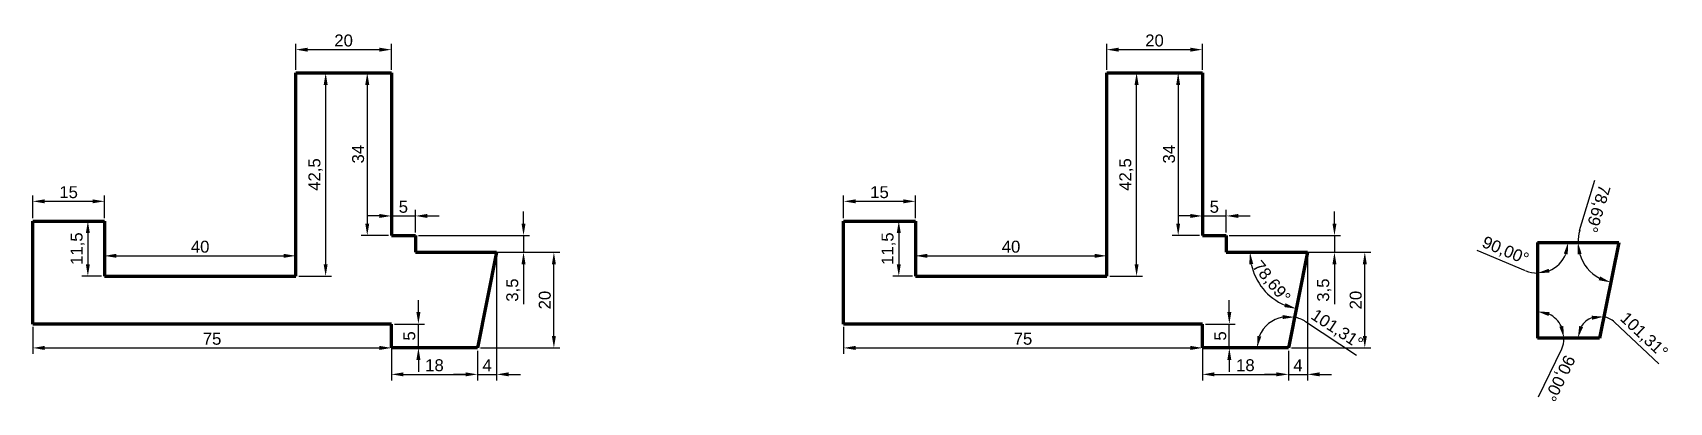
# Model space of a CAD drawing. Header units: millimetres. Extents: x 250 to 592, y 212 to 289.
import ezdxf

# ---------------------------------------------------------------- set-up
doc = ezdxf.new("R2010")
doc.units = ezdxf.units.MM
doc.layers.get('0').update_dxf_attribs({"lineweight": 100})
doc.layers.add('Dimensions', color=94, linetype='Continuous', lineweight=5)
doc.styles.get("Standard").update_dxf_attribs({"font": 'arial.ttf'})
doc.dimstyles.new('ISO-25', dxfattribs={"dimtxt": 2.5, "dimasz": 2.5, "dimexe": 1.25, "dimexo": 0.625, "dimtad": 1, "dimdec": 3, "dimtxsty": 'Standard', "dimcen": 2.5, "dimazin": 0, "dimtfac": 1, "dimtdec": 3, "dimtmove": 0, "dimatfit": 3, "dimfxl": 1, "dimarcsym": 0})

# ---------------------------------------------------------------- blocks, each defined once
blk = doc.blocks.new('*D1')
at = {"layer": 'Defpoints', "color": 0, "transparency": 16777216}
for p in [(325, 285.86), (305, 281), (325, 281)]:
    blk.add_point(p, dxfattribs=at)
at = {"layer": 'Dimensions', "color": 0, "lineweight": -2, "transparency": 16777216}
for p, q in [((305, 281.62), (305, 287.11)), ((307.5, 285.86), (322.5, 285.86)), ((325, 281.62), (325, 287.11))]:
    blk.add_line(p, q, dxfattribs=at)
at = {"layer": 'Dimensions', "color": 0, "transparency": 16777216}
for points in [[(307.5, 286.27), (307.5, 285.44), (305, 285.86)], [(322.5, 286.27), (322.5, 285.44), (325, 285.86)]]:
    blk.add_solid(points, dxfattribs=at)
at = {"layer": 'Dimensions', "color": 0, "transparency": 16777216, "insert": (315, 287.76), "char_height": 2.5, "attachment_point": 5}
blk.add_mtext('20', dxfattribs=at)
blk = doc.blocks.new('*D2')
at = {"layer": 'Defpoints', "color": 0, "transparency": 16777216}
for p in [(265, 254.15), (250, 250), (265, 250)]:
    blk.add_point(p, dxfattribs=at)
at = {"layer": 'Dimensions', "color": 0, "lineweight": -2, "transparency": 16777216}
for p, q in [((250, 250.62), (250, 255.4)), ((252.5, 254.15), (262.5, 254.15)), ((265, 250.62), (265, 255.4))]:
    blk.add_line(p, q, dxfattribs=at)
at = {"layer": 'Dimensions', "color": 0, "transparency": 16777216}
for points in [[(252.5, 254.56), (252.5, 253.73), (250, 254.15)], [(262.5, 254.56), (262.5, 253.73), (265, 254.15)]]:
    blk.add_solid(points, dxfattribs=at)
at = {"layer": 'Dimensions', "color": 0, "transparency": 16777216, "insert": (257.5, 256.05), "char_height": 2.5, "attachment_point": 5}
blk.add_mtext('15', dxfattribs=at)
blk = doc.blocks.new('*D3')
at = {"layer": 'Defpoints', "color": 0, "transparency": 16777216}
for p in [(265, 250), (261.53, 238.5), (265, 238.5)]:
    blk.add_point(p, dxfattribs=at)
at = {"layer": 'Dimensions', "color": 0, "lineweight": -2, "transparency": 16777216}
for p, q in [((264.38, 250), (260.28, 250)), ((261.53, 247.5), (261.53, 241)), ((264.38, 238.5), (260.28, 238.5))]:
    blk.add_line(p, q, dxfattribs=at)
at = {"layer": 'Dimensions', "color": 0, "transparency": 16777216}
for points in [[(261.11, 247.5), (261.94, 247.5), (261.53, 250)], [(261.11, 241), (261.94, 241), (261.53, 238.5)]]:
    blk.add_solid(points, dxfattribs=at)
at = {"layer": 'Dimensions', "color": 0, "transparency": 16777216, "insert": (259.4, 244.25), "char_height": 2.5, "attachment_point": 5, "rotation": 90}
blk.add_mtext('11,5', dxfattribs=at)
blk = doc.blocks.new('*D4')
at = {"layer": 'Defpoints', "color": 0, "transparency": 16777216}
for p in [(305, 242.75), (265, 238.5), (305, 238.5)]:
    blk.add_point(p, dxfattribs=at)
at = {"layer": 'Dimensions', "color": 0, "lineweight": -2, "transparency": 16777216}
for p, q in [((265, 239.12), (265, 244)), ((305, 239.12), (305, 244)), ((267.5, 242.75), (302.5, 242.75))]:
    blk.add_line(p, q, dxfattribs=at)
at = {"layer": 'Dimensions', "color": 0, "transparency": 16777216}
for points in [[(267.5, 243.17), (267.5, 242.34), (265, 242.75)], [(302.5, 243.17), (302.5, 242.34), (305, 242.75)]]:
    blk.add_solid(points, dxfattribs=at)
at = {"layer": 'Dimensions', "color": 0, "transparency": 16777216, "insert": (285, 244.65), "char_height": 2.5, "attachment_point": 5}
blk.add_mtext('40', dxfattribs=at)
blk = doc.blocks.new('*D5')
at = {"layer": 'Defpoints', "color": 0, "transparency": 16777216}
for p in [(305, 281), (311.25, 281), (305, 238.5)]:
    blk.add_point(p, dxfattribs=at)
at = {"layer": 'Dimensions', "color": 0, "lineweight": -2, "transparency": 16777216}
for p, q in [((305.63, 281), (312.5, 281)), ((311.25, 241), (311.25, 278.5)), ((305.63, 238.5), (312.5, 238.5))]:
    blk.add_line(p, q, dxfattribs=at)
at = {"layer": 'Dimensions', "color": 0, "transparency": 16777216}
for points in [[(310.83, 278.5), (311.66, 278.5), (311.25, 281)], [(310.83, 241), (311.66, 241), (311.25, 238.5)]]:
    blk.add_solid(points, dxfattribs=at)
at = {"layer": 'Dimensions', "color": 0, "transparency": 16777216, "insert": (309.12, 259.75), "char_height": 2.5, "attachment_point": 5, "rotation": 90}
blk.add_mtext('42,5', dxfattribs=at)
blk = doc.blocks.new('*D6')
at = {"layer": 'Defpoints', "color": 0, "transparency": 16777216}
for p in [(325, 281), (319.94, 247), (325, 247)]:
    blk.add_point(p, dxfattribs=at)
at = {"layer": 'Dimensions', "color": 0, "lineweight": -2, "transparency": 16777216}
for p, q in [((324.38, 281), (318.69, 281)), ((319.94, 278.5), (319.94, 249.5)), ((324.38, 247), (318.69, 247))]:
    blk.add_line(p, q, dxfattribs=at)
at = {"layer": 'Dimensions', "color": 0, "transparency": 16777216}
for points in [[(319.53, 278.5), (320.36, 278.5), (319.94, 281)], [(319.53, 249.5), (320.36, 249.5), (319.94, 247)]]:
    blk.add_solid(points, dxfattribs=at)
at = {"layer": 'Dimensions', "color": 0, "transparency": 16777216, "insert": (318.04, 264), "char_height": 2.5, "attachment_point": 5, "rotation": 90}
blk.add_mtext('34', dxfattribs=at)
blk = doc.blocks.new('*D7')
at = {"layer": 'Defpoints', "color": 0, "transparency": 16777216}
for p in [(330, 247), (330, 243.5), (352.62, 243.5)]:
    blk.add_point(p, dxfattribs=at)
at = {"layer": 'Dimensions', "color": 0, "lineweight": -2, "transparency": 16777216}
for p, q in [((352.62, 249.5), (352.62, 252)), ((330.63, 247), (353.87, 247)), ((352.62, 247), (352.62, 243.5)), ((330.63, 243.5), (353.87, 243.5)), ((352.62, 241), (352.62, 232.68))]:
    blk.add_line(p, q, dxfattribs=at)
at = {"layer": 'Dimensions', "color": 0, "transparency": 16777216}
for points in [[(352.2, 249.5), (353.04, 249.5), (352.62, 247)], [(352.2, 241), (353.04, 241), (352.62, 243.5)]]:
    blk.add_solid(points, dxfattribs=at)
at = {"layer": 'Dimensions', "color": 0, "transparency": 16777216, "insert": (350.49, 235.59), "char_height": 2.5, "attachment_point": 5, "rotation": 90}
blk.add_mtext('3,5', dxfattribs=at)
blk = doc.blocks.new('*D8')
at = {"layer": 'Defpoints', "color": 0, "transparency": 16777216}
for p in [(330, 251.09), (325, 247), (330, 247)]:
    blk.add_point(p, dxfattribs=at)
at = {"layer": 'Dimensions', "color": 0, "lineweight": -2, "transparency": 16777216}
for p, q in [((322.5, 251.09), (320, 251.09)), ((325, 247.62), (325, 252.34)), ((325, 251.09), (330, 251.09)), ((330, 247.62), (330, 252.34)), ((332.5, 251.09), (335, 251.09))]:
    blk.add_line(p, q, dxfattribs=at)
at = {"layer": 'Dimensions', "color": 0, "transparency": 16777216}
for points in [[(322.5, 251.51), (322.5, 250.68), (325, 251.09)], [(332.5, 251.51), (332.5, 250.68), (330, 251.09)]]:
    blk.add_solid(points, dxfattribs=at)
at = {"layer": 'Dimensions', "color": 0, "transparency": 16777216, "insert": (327.5, 252.99), "char_height": 2.5, "attachment_point": 5}
blk.add_mtext('5', dxfattribs=at)
blk = doc.blocks.new('*D9')
at = {"layer": 'Defpoints', "color": 0, "transparency": 16777216}
for p in [(325, 223.5), (343, 223.5), (343, 217.97)]:
    blk.add_point(p, dxfattribs=at)
at = {"layer": 'Dimensions', "color": 0, "lineweight": -2, "transparency": 16777216}
for p, q in [((325, 222.88), (325, 216.72)), ((343, 222.88), (343, 216.72)), ((327.5, 217.97), (340.5, 217.97))]:
    blk.add_line(p, q, dxfattribs=at)
at = {"layer": 'Dimensions', "color": 0, "transparency": 16777216}
for points in [[(327.5, 218.39), (327.5, 217.56), (325, 217.97)], [(340.5, 218.39), (340.5, 217.56), (343, 217.97)]]:
    blk.add_solid(points, dxfattribs=at)
at = {"layer": 'Dimensions', "color": 0, "transparency": 16777216, "insert": (334, 219.87), "char_height": 2.5, "attachment_point": 5}
blk.add_mtext('18', dxfattribs=at)
blk = doc.blocks.new('*D10')
at = {"layer": 'Defpoints', "color": 0, "transparency": 16777216}
for p in [(325, 228.5), (330.64, 228.5), (325, 223.5)]:
    blk.add_point(p, dxfattribs=at)
at = {"layer": 'Dimensions', "color": 0, "lineweight": -2, "transparency": 16777216}
for p, q in [((330.64, 231), (330.64, 233.5)), ((325.63, 228.5), (331.89, 228.5)), ((330.64, 223.5), (330.64, 228.5)), ((325.63, 223.5), (331.89, 223.5)), ((330.64, 221), (330.64, 218.5))]:
    blk.add_line(p, q, dxfattribs=at)
at = {"layer": 'Dimensions', "color": 0, "transparency": 16777216}
for points in [[(330.22, 231), (331.06, 231), (330.64, 228.5)], [(330.22, 221), (331.06, 221), (330.64, 223.5)]]:
    blk.add_solid(points, dxfattribs=at)
at = {"layer": 'Dimensions', "color": 0, "transparency": 16777216, "insert": (328.74, 226), "char_height": 2.5, "attachment_point": 5, "rotation": 90}
blk.add_mtext('5', dxfattribs=at)
blk = doc.blocks.new('*D11')
at = {"layer": 'Defpoints', "color": 0, "transparency": 16777216}
for p in [(250, 228.5), (325, 228.5), (325, 223.5)]:
    blk.add_point(p, dxfattribs=at)
at = {"layer": 'Dimensions', "color": 0, "lineweight": -2, "transparency": 16777216}
for p, q in [((250, 227.88), (250, 222.25)), ((325, 227.88), (325, 222.25)), ((252.5, 223.5), (322.5, 223.5))]:
    blk.add_line(p, q, dxfattribs=at)
at = {"layer": 'Dimensions', "color": 0, "transparency": 16777216}
for points in [[(252.5, 223.92), (252.5, 223.08), (250, 223.5)], [(322.5, 223.92), (322.5, 223.08), (325, 223.5)]]:
    blk.add_solid(points, dxfattribs=at)
at = {"layer": 'Dimensions', "color": 0, "transparency": 16777216, "insert": (287.5, 225.4), "char_height": 2.5, "attachment_point": 5}
blk.add_mtext('75', dxfattribs=at)
blk = doc.blocks.new('*D12')
at = {"layer": 'Defpoints', "color": 0, "transparency": 16777216}
for p in [(347, 243.5), (358.97, 243.5), (343, 223.5)]:
    blk.add_point(p, dxfattribs=at)
at = {"layer": 'Dimensions', "color": 0, "lineweight": -2, "transparency": 16777216}
for p, q in [((347.63, 243.5), (360.22, 243.5)), ((358.97, 226), (358.97, 241)), ((343.63, 223.5), (360.22, 223.5))]:
    blk.add_line(p, q, dxfattribs=at)
at = {"layer": 'Dimensions', "color": 0, "transparency": 16777216}
for points in [[(358.55, 241), (359.38, 241), (358.97, 243.5)], [(358.55, 226), (359.38, 226), (358.97, 223.5)]]:
    blk.add_solid(points, dxfattribs=at)
at = {"layer": 'Dimensions', "color": 0, "transparency": 16777216, "insert": (357.07, 233.5), "char_height": 2.5, "attachment_point": 5, "rotation": 90}
blk.add_mtext('20', dxfattribs=at)
blk = doc.blocks.new('*D13')
at = {"layer": 'Defpoints', "color": 0, "transparency": 16777216}
for p in [(347, 243.5), (343, 223.5), (347, 217.97)]:
    blk.add_point(p, dxfattribs=at)
at = {"layer": 'Dimensions', "color": 0, "lineweight": -2, "transparency": 16777216}
for p, q in [((347, 242.88), (347, 216.72)), ((343, 222.88), (343, 216.72)), ((340.5, 217.97), (338, 217.97)), ((343, 217.97), (347, 217.97)), ((349.5, 217.97), (352, 217.97))]:
    blk.add_line(p, q, dxfattribs=at)
at = {"layer": 'Dimensions', "color": 0, "transparency": 16777216}
for points in [[(340.5, 218.39), (340.5, 217.56), (343, 217.97)], [(349.5, 218.39), (349.5, 217.56), (347, 217.97)]]:
    blk.add_solid(points, dxfattribs=at)
at = {"layer": 'Dimensions', "color": 0, "transparency": 16777216, "insert": (345, 219.85), "char_height": 2.5, "attachment_point": 5}
blk.add_mtext('4', dxfattribs=at)
blk = doc.blocks.new('*D20')
at = {"layer": 'Defpoints', "color": 0, "transparency": 16777216}
for p in [(494.55, 285.86), (474.55, 281), (494.55, 281)]:
    blk.add_point(p, dxfattribs=at)
at = {"layer": 'Dimensions', "color": 0, "lineweight": -2, "transparency": 16777216}
for p, q in [((474.55, 281.62), (474.55, 287.11)), ((477.05, 285.86), (492.05, 285.86)), ((494.55, 281.62), (494.55, 287.11))]:
    blk.add_line(p, q, dxfattribs=at)
at = {"layer": 'Dimensions', "color": 0, "transparency": 16777216}
for points in [[(477.05, 286.27), (477.05, 285.44), (474.55, 285.86)], [(492.05, 286.27), (492.05, 285.44), (494.55, 285.86)]]:
    blk.add_solid(points, dxfattribs=at)
at = {"layer": 'Dimensions', "color": 0, "transparency": 16777216, "insert": (484.55, 287.76), "char_height": 2.5, "attachment_point": 5}
blk.add_mtext('20', dxfattribs=at)
blk = doc.blocks.new('*D21')
at = {"layer": 'Defpoints', "color": 0, "transparency": 16777216}
for p in [(434.55, 254.15), (419.55, 250), (434.55, 250)]:
    blk.add_point(p, dxfattribs=at)
at = {"layer": 'Dimensions', "color": 0, "lineweight": -2, "transparency": 16777216}
for p, q in [((419.55, 250.62), (419.55, 255.4)), ((422.05, 254.15), (432.05, 254.15)), ((434.55, 250.62), (434.55, 255.4))]:
    blk.add_line(p, q, dxfattribs=at)
at = {"layer": 'Dimensions', "color": 0, "transparency": 16777216}
for points in [[(422.05, 254.56), (422.05, 253.73), (419.55, 254.15)], [(432.05, 254.56), (432.05, 253.73), (434.55, 254.15)]]:
    blk.add_solid(points, dxfattribs=at)
at = {"layer": 'Dimensions', "color": 0, "transparency": 16777216, "insert": (427.05, 256.05), "char_height": 2.5, "attachment_point": 5}
blk.add_mtext('15', dxfattribs=at)
blk = doc.blocks.new('*D22')
at = {"layer": 'Defpoints', "color": 0, "transparency": 16777216}
for p in [(434.55, 250), (431.08, 238.5), (434.55, 238.5)]:
    blk.add_point(p, dxfattribs=at)
at = {"layer": 'Dimensions', "color": 0, "lineweight": -2, "transparency": 16777216}
for p, q in [((433.93, 250), (429.83, 250)), ((431.08, 247.5), (431.08, 241)), ((433.93, 238.5), (429.83, 238.5))]:
    blk.add_line(p, q, dxfattribs=at)
at = {"layer": 'Dimensions', "color": 0, "transparency": 16777216}
for points in [[(430.66, 247.5), (431.5, 247.5), (431.08, 250)], [(430.66, 241), (431.5, 241), (431.08, 238.5)]]:
    blk.add_solid(points, dxfattribs=at)
at = {"layer": 'Dimensions', "color": 0, "transparency": 16777216, "insert": (428.95, 244.25), "char_height": 2.5, "attachment_point": 5, "rotation": 90}
blk.add_mtext('11,5', dxfattribs=at)
blk = doc.blocks.new('*D23')
at = {"layer": 'Defpoints', "color": 0, "transparency": 16777216}
for p in [(474.55, 242.75), (434.55, 238.5), (474.55, 238.5)]:
    blk.add_point(p, dxfattribs=at)
at = {"layer": 'Dimensions', "color": 0, "lineweight": -2, "transparency": 16777216}
for p, q in [((434.55, 239.12), (434.55, 244)), ((474.55, 239.12), (474.55, 244)), ((437.05, 242.75), (472.05, 242.75))]:
    blk.add_line(p, q, dxfattribs=at)
at = {"layer": 'Dimensions', "color": 0, "transparency": 16777216}
for points in [[(437.05, 243.17), (437.05, 242.34), (434.55, 242.75)], [(472.05, 243.17), (472.05, 242.34), (474.55, 242.75)]]:
    blk.add_solid(points, dxfattribs=at)
at = {"layer": 'Dimensions', "color": 0, "transparency": 16777216, "insert": (454.55, 244.65), "char_height": 2.5, "attachment_point": 5}
blk.add_mtext('40', dxfattribs=at)
blk = doc.blocks.new('*D24')
at = {"layer": 'Defpoints', "color": 0, "transparency": 16777216}
for p in [(474.55, 281), (480.8, 281), (474.55, 238.5)]:
    blk.add_point(p, dxfattribs=at)
at = {"layer": 'Dimensions', "color": 0, "lineweight": -2, "transparency": 16777216}
for p, q in [((475.18, 281), (482.05, 281)), ((480.8, 241), (480.8, 278.5)), ((475.18, 238.5), (482.05, 238.5))]:
    blk.add_line(p, q, dxfattribs=at)
at = {"layer": 'Dimensions', "color": 0, "transparency": 16777216}
for points in [[(480.38, 278.5), (481.22, 278.5), (480.8, 281)], [(480.38, 241), (481.22, 241), (480.8, 238.5)]]:
    blk.add_solid(points, dxfattribs=at)
at = {"layer": 'Dimensions', "color": 0, "transparency": 16777216, "insert": (478.67, 259.75), "char_height": 2.5, "attachment_point": 5, "rotation": 90}
blk.add_mtext('42,5', dxfattribs=at)
blk = doc.blocks.new('*D14')
at = {"layer": 'Defpoints', "color": 0, "transparency": 16777216}
for p in [(494.55, 281), (489.5, 247), (494.55, 247)]:
    blk.add_point(p, dxfattribs=at)
at = {"layer": 'Dimensions', "color": 0, "lineweight": -2, "transparency": 16777216}
for p, q in [((493.93, 281), (488.25, 281)), ((489.5, 278.5), (489.5, 249.5)), ((493.93, 247), (488.25, 247))]:
    blk.add_line(p, q, dxfattribs=at)
at = {"layer": 'Dimensions', "color": 0, "transparency": 16777216}
for points in [[(489.08, 278.5), (489.91, 278.5), (489.5, 281)], [(489.08, 249.5), (489.91, 249.5), (489.5, 247)]]:
    blk.add_solid(points, dxfattribs=at)
at = {"layer": 'Dimensions', "color": 0, "transparency": 16777216, "insert": (487.59, 264), "char_height": 2.5, "attachment_point": 5, "rotation": 90}
blk.add_mtext('34', dxfattribs=at)
blk = doc.blocks.new('*D15')
at = {"layer": 'Defpoints', "color": 0, "transparency": 16777216}
for p in [(499.55, 247), (499.55, 243.5), (522.17, 243.5)]:
    blk.add_point(p, dxfattribs=at)
at = {"layer": 'Dimensions', "color": 0, "lineweight": -2, "transparency": 16777216}
for p, q in [((522.17, 249.5), (522.17, 252)), ((500.18, 247), (523.42, 247)), ((522.17, 247), (522.17, 243.5)), ((500.18, 243.5), (523.42, 243.5)), ((522.17, 241), (522.17, 232.68))]:
    blk.add_line(p, q, dxfattribs=at)
at = {"layer": 'Dimensions', "color": 0, "transparency": 16777216}
for points in [[(521.76, 249.5), (522.59, 249.5), (522.17, 247)], [(521.76, 241), (522.59, 241), (522.17, 243.5)]]:
    blk.add_solid(points, dxfattribs=at)
at = {"layer": 'Dimensions', "color": 0, "transparency": 16777216, "insert": (520.04, 235.59), "char_height": 2.5, "attachment_point": 5, "rotation": 90}
blk.add_mtext('3,5', dxfattribs=at)
blk = doc.blocks.new('*D16')
at = {"layer": 'Defpoints', "color": 0, "transparency": 16777216}
for p in [(499.55, 251.09), (494.55, 247), (499.55, 247)]:
    blk.add_point(p, dxfattribs=at)
at = {"layer": 'Dimensions', "color": 0, "lineweight": -2, "transparency": 16777216}
for p, q in [((492.05, 251.09), (489.55, 251.09)), ((494.55, 247.62), (494.55, 252.34)), ((494.55, 251.09), (499.55, 251.09)), ((499.55, 247.62), (499.55, 252.34)), ((502.05, 251.09), (504.55, 251.09))]:
    blk.add_line(p, q, dxfattribs=at)
at = {"layer": 'Dimensions', "color": 0, "transparency": 16777216}
for points in [[(492.05, 251.51), (492.05, 250.68), (494.55, 251.09)], [(502.05, 251.51), (502.05, 250.68), (499.55, 251.09)]]:
    blk.add_solid(points, dxfattribs=at)
at = {"layer": 'Dimensions', "color": 0, "transparency": 16777216, "insert": (497.05, 252.99), "char_height": 2.5, "attachment_point": 5}
blk.add_mtext('5', dxfattribs=at)
blk = doc.blocks.new('*D17')
at = {"layer": 'Defpoints', "color": 0, "transparency": 16777216}
for p in [(494.55, 223.5), (512.55, 223.5), (512.55, 217.97)]:
    blk.add_point(p, dxfattribs=at)
at = {"layer": 'Dimensions', "color": 0, "lineweight": -2, "transparency": 16777216}
for p, q in [((494.55, 222.88), (494.55, 216.72)), ((512.55, 222.88), (512.55, 216.72)), ((497.05, 217.97), (510.05, 217.97))]:
    blk.add_line(p, q, dxfattribs=at)
at = {"layer": 'Dimensions', "color": 0, "transparency": 16777216}
for points in [[(497.05, 218.39), (497.05, 217.56), (494.55, 217.97)], [(510.05, 218.39), (510.05, 217.56), (512.55, 217.97)]]:
    blk.add_solid(points, dxfattribs=at)
at = {"layer": 'Dimensions', "color": 0, "transparency": 16777216, "insert": (503.55, 219.87), "char_height": 2.5, "attachment_point": 5}
blk.add_mtext('18', dxfattribs=at)
blk = doc.blocks.new('*D18')
at = {"layer": 'Defpoints', "color": 0, "transparency": 16777216}
for p in [(494.55, 228.5), (500.19, 228.5), (494.55, 223.5)]:
    blk.add_point(p, dxfattribs=at)
at = {"layer": 'Dimensions', "color": 0, "lineweight": -2, "transparency": 16777216}
for p, q in [((500.19, 231), (500.19, 233.5)), ((495.18, 228.5), (501.44, 228.5)), ((500.19, 223.5), (500.19, 228.5)), ((495.18, 223.5), (501.44, 223.5)), ((500.19, 221), (500.19, 218.5))]:
    blk.add_line(p, q, dxfattribs=at)
at = {"layer": 'Dimensions', "color": 0, "transparency": 16777216}
for points in [[(499.78, 231), (500.61, 231), (500.19, 228.5)], [(499.78, 221), (500.61, 221), (500.19, 223.5)]]:
    blk.add_solid(points, dxfattribs=at)
at = {"layer": 'Dimensions', "color": 0, "transparency": 16777216, "insert": (498.3, 226), "char_height": 2.5, "attachment_point": 5, "rotation": 90}
blk.add_mtext('5', dxfattribs=at)
blk = doc.blocks.new('*D19')
at = {"layer": 'Defpoints', "color": 0, "transparency": 16777216}
for p in [(419.55, 228.5), (494.55, 228.5), (494.55, 223.5)]:
    blk.add_point(p, dxfattribs=at)
at = {"layer": 'Dimensions', "color": 0, "lineweight": -2, "transparency": 16777216}
for p, q in [((419.55, 227.88), (419.55, 222.25)), ((494.55, 227.88), (494.55, 222.25)), ((422.05, 223.5), (492.05, 223.5))]:
    blk.add_line(p, q, dxfattribs=at)
at = {"layer": 'Dimensions', "color": 0, "transparency": 16777216}
for points in [[(422.05, 223.92), (422.05, 223.08), (419.55, 223.5)], [(492.05, 223.92), (492.05, 223.08), (494.55, 223.5)]]:
    blk.add_solid(points, dxfattribs=at)
at = {"layer": 'Dimensions', "color": 0, "transparency": 16777216, "insert": (457.05, 225.4), "char_height": 2.5, "attachment_point": 5}
blk.add_mtext('75', dxfattribs=at)
blk = doc.blocks.new('*D25')
at = {"layer": 'Defpoints', "color": 0, "transparency": 16777216}
for p in [(516.55, 243.5), (528.52, 243.5), (512.55, 223.5)]:
    blk.add_point(p, dxfattribs=at)
at = {"layer": 'Dimensions', "color": 0, "lineweight": -2, "transparency": 16777216}
for p, q in [((517.18, 243.5), (529.77, 243.5)), ((528.52, 226), (528.52, 241)), ((513.18, 223.5), (529.77, 223.5))]:
    blk.add_line(p, q, dxfattribs=at)
at = {"layer": 'Dimensions', "color": 0, "transparency": 16777216}
for points in [[(528.1, 241), (528.94, 241), (528.52, 243.5)], [(528.1, 226), (528.94, 226), (528.52, 223.5)]]:
    blk.add_solid(points, dxfattribs=at)
at = {"layer": 'Dimensions', "color": 0, "transparency": 16777216, "insert": (526.62, 233.5), "char_height": 2.5, "attachment_point": 5, "rotation": 90}
blk.add_mtext('20', dxfattribs=at)
blk = doc.blocks.new('*D26')
at = {"layer": 'Defpoints', "color": 0, "transparency": 16777216}
for p in [(516.55, 243.5), (512.55, 223.5), (516.55, 217.97)]:
    blk.add_point(p, dxfattribs=at)
at = {"layer": 'Dimensions', "color": 0, "lineweight": -2, "transparency": 16777216}
for p, q in [((516.55, 242.88), (516.55, 216.72)), ((512.55, 222.88), (512.55, 216.72)), ((510.05, 217.97), (507.55, 217.97)), ((512.55, 217.97), (516.55, 217.97)), ((519.05, 217.97), (521.55, 217.97))]:
    blk.add_line(p, q, dxfattribs=at)
at = {"layer": 'Dimensions', "color": 0, "transparency": 16777216}
for points in [[(510.05, 218.39), (510.05, 217.56), (512.55, 217.97)], [(519.05, 218.39), (519.05, 217.56), (516.55, 217.97)]]:
    blk.add_solid(points, dxfattribs=at)
at = {"layer": 'Dimensions', "color": 0, "transparency": 16777216, "insert": (514.55, 219.85), "char_height": 2.5, "attachment_point": 5}
blk.add_mtext('4', dxfattribs=at)
blk = doc.blocks.new('*D27')
at = {"layer": 'Defpoints', "color": 0, "transparency": 16777216}
for p in [(564.61, 245.57), (564.61, 245.57), (581.61, 245.57), (570.17, 242.36), (564.61, 225.57)]:
    blk.add_point(p, dxfattribs=at)
at = {"layer": 'Dimensions', "color": 0, "lineweight": -2, "transparency": 16777216}
blk.add_line((562.15, 239.64), (551.98, 243.84), dxfattribs=at)
for start, end in [(292.4535, 337.5465), (247.5465, 270)]:
    blk.add_arc((564.61, 245.57), 6.42, start, end, dxfattribs=at)
at = {"layer": 'Dimensions', "color": 0, "transparency": 16777216}
for points in [[(570.13, 243.2), (570.95, 243.04), (571.03, 245.57)], [(567.14, 239.23), (566.98, 240.04), (564.61, 239.15)]]:
    blk.add_solid(points, dxfattribs=at)
at = {"layer": 'Dimensions', "color": 0, "transparency": 16777216, "insert": (557.88, 243.7), "char_height": 2.5, "attachment_point": 5, "rotation": 337.5465}
blk.add_mtext('90,00°', dxfattribs=at)
blk = doc.blocks.new('*D28')
at = {"layer": 'Defpoints', "color": 0, "transparency": 16777216}
for p in [(564.61, 245.57), (581.61, 245.57), (581.61, 245.57), (576.41, 238.8), (577.61, 225.57)]:
    blk.add_point(p, dxfattribs=at)
at = {"layer": 'Dimensions', "color": 0, "lineweight": -2, "transparency": 16777216}
blk.add_line((573.44, 248.04), (576.62, 258.56), dxfattribs=at)
for start, end in [(163.151, 180), (196.849, 241.8411)]:
    blk.add_arc((581.61, 245.57), 8.53, start, end, dxfattribs=at)
at = {"layer": 'Dimensions', "color": 0, "transparency": 16777216}
for points in [[(573.03, 243.04), (573.85, 243.16), (573.07, 245.57)], [(577.72, 238.44), (577.44, 237.65), (579.93, 237.2)]]:
    blk.add_solid(points, dxfattribs=at)
at = {"layer": 'Dimensions', "color": 0, "transparency": 16777216, "insert": (577.07, 252.68), "char_height": 2.5, "attachment_point": 5, "rotation": 253.151}
blk.add_mtext('78,69°', dxfattribs=at)
blk = doc.blocks.new('*D29')
at = {"layer": 'Defpoints', "color": 0, "transparency": 16777216}
for p in [(581.61, 245.57), (573.83, 228.09), (564.61, 225.57), (577.61, 225.57), (577.61, 225.57)]:
    blk.add_point(p, dxfattribs=at)
at = {"layer": 'Dimensions', "color": 0, "lineweight": -2, "transparency": 16777216}
blk.add_line((580.72, 228.87), (589.97, 220.16), dxfattribs=at)
for start, end in [(110.6624, 148.0277), (46.7177, 78.6901)]:
    blk.add_arc((577.61, 225.57), 4.54, start, end, dxfattribs=at)
at = {"layer": 'Dimensions', "color": 0, "transparency": 16777216}
for points in [[(575.97, 230.23), (576.04, 229.4), (578.5, 230.02)], [(574.16, 227.86), (573.35, 228.09), (573.07, 225.57)]]:
    blk.add_solid(points, dxfattribs=at)
at = {"layer": 'Dimensions', "color": 0, "transparency": 16777216, "insert": (586.8, 226.06), "char_height": 2.5, "attachment_point": 5, "rotation": 316.7177}
blk.add_mtext('101,31°', dxfattribs=at)
blk = doc.blocks.new('*D30')
at = {"layer": 'Defpoints', "color": 0, "transparency": 16777216}
for p in [(564.61, 245.57), (567.39, 230.39), (564.61, 225.57), (564.61, 225.57), (577.61, 225.57)]:
    blk.add_point(p, dxfattribs=at)
at = {"layer": 'Dimensions', "color": 0, "lineweight": -2, "transparency": 16777216}
blk.add_line((569.61, 223.13), (564.79, 213.23), dxfattribs=at)
for start, end in [(25.9532, 64.0468), (334.0468, 0)]:
    blk.add_arc((564.61, 225.57), 5.57, start, end, dxfattribs=at)
at = {"layer": 'Dimensions', "color": 0, "transparency": 16777216}
for points in [[(566.95, 230.17), (567.14, 230.98), (564.61, 231.14)], [(570.02, 228.1), (569.2, 227.91), (570.17, 225.57)]]:
    blk.add_solid(points, dxfattribs=at)
at = {"layer": 'Dimensions', "color": 0, "transparency": 16777216, "insert": (569.11, 217.25), "char_height": 2.5, "attachment_point": 5, "rotation": 244.0468}
blk.add_mtext('90,00°', dxfattribs=at)
blk = doc.blocks.new('*D31')
at = {"layer": 'Defpoints', "color": 0, "transparency": 16777216}
for p in [(499.55, 243.5), (516.55, 243.5), (516.55, 243.5), (505.75, 238.18), (512.55, 223.5)]:
    blk.add_point(p, dxfattribs=at)
at = {"layer": 'Dimensions', "color": 0, "lineweight": -2, "transparency": 16777216}
blk.add_arc((516.55, 243.5), 12.04, 191.92, 246.7701, dxfattribs=at)
at = {"layer": 'Dimensions', "color": 0, "transparency": 16777216}
for points in [[(504.36, 240.97), (505.19, 241.06), (504.51, 243.5)], [(511.93, 232.84), (511.68, 232.04), (514.19, 231.7)]]:
    blk.add_solid(points, dxfattribs=at)
at = {"layer": 'Dimensions', "color": 0, "transparency": 16777216, "insert": (508.89, 237.22), "char_height": 2.5, "attachment_point": 5, "rotation": 309.345}
blk.add_mtext('78,69°', dxfattribs=at)
blk = doc.blocks.new('*D32')
at = {"layer": 'Defpoints', "color": 0, "transparency": 16777216}
for p in [(516.55, 243.5), (507.1, 227.15), (494.55, 223.5), (512.55, 223.5), (512.55, 223.5)]:
    blk.add_point(p, dxfattribs=at)
at = {"layer": 'Dimensions', "color": 0, "lineweight": -2, "transparency": 16777216}
blk.add_line((516.15, 228.99), (526.78, 222.01), dxfattribs=at)
for start, end in [(100.651, 158.0391), (56.7292, 78.6901)]:
    blk.add_arc((512.55, 223.5), 6.56, start, end, dxfattribs=at)
at = {"layer": 'Dimensions', "color": 0, "transparency": 16777216}
for points in [[(511.34, 230.37), (511.34, 229.53), (513.84, 229.94)], [(506.87, 225.87), (506.06, 226.03), (505.99, 223.5)]]:
    blk.add_solid(points, dxfattribs=at)
at = {"layer": 'Dimensions', "color": 0, "transparency": 16777216, "insert": (522.64, 227.28), "char_height": 2.5, "attachment_point": 5, "rotation": 326.7292}
blk.add_mtext('101,31°', dxfattribs=at)

msp = doc.modelspace()

# ---------------------------------------------------------------- linework, layer by layer
for p, q in [((305, 238.5), (305, 281)), ((305, 281), (325, 281)), ((325, 281), (325, 247)), ((474.5522, 238.5), (474.5522, 281)), ((474.5522, 281), (494.5522, 281)), ((494.5522, 281), (494.5522, 247)), ((250, 250), (265, 250)), ((250, 228.5), (250, 250)), ((265, 250), (265, 238.5)), ((419.5522, 250), (434.5522, 250)), ((419.5522, 228.5), (419.5522, 250)), ((434.5522, 250), (434.5522, 238.5)), ((325, 247), (330, 247)), ((330, 247), (330, 243.5)), ((494.5522, 247), (499.5522, 247)), ((499.5522, 247), (499.5522, 243.5)), ((330, 243.5), (347, 243.5)), ((347, 243.5), (343, 223.5)), ((499.5522, 243.5), (516.5522, 243.5)), ((516.5522, 243.5), (512.5522, 223.5)), ((564.6055, 245.5693), (581.6055, 245.5693)), ((564.6055, 245.5693), (564.6055, 225.5693)), ((581.6055, 245.5693), (577.6055, 225.5693)), ((265, 238.5), (305, 238.5)), ((434.5522, 238.5), (474.5522, 238.5)), ((325, 228.5), (250, 228.5)), ((325, 223.5), (325, 228.5)), ((494.5522, 228.5), (419.5522, 228.5)), ((494.5522, 223.5), (494.5522, 228.5)), ((343, 223.5), (325, 223.5)), ((512.5522, 223.5), (494.5522, 223.5)), ((577.6055, 225.5693), (564.6055, 225.5693))]:
    msp.add_line(p, q)

# ---------------------------------------------------------------- dimensions: what is measured, and where the dimension line sits
at = {"layer": 'Dimensions'}
for base, p1, p2, picture, middle in [((325, 285.8552), (305, 281), (325, 281), '*D1', (315, 287.7567)), ((494.5522, 285.8552), (474.5522, 281), (494.5522, 281), '*D20', (484.5522, 287.7567)), ((265, 254.1455), (250, 250), (265, 250), '*D2', (257.5, 256.0469)), ((434.5522, 254.1455), (419.5522, 250), (434.5522, 250), '*D21', (427.0522, 256.0469)), ((330, 251.092), (325, 247), (330, 247), '*D8', (327.5, 252.9883)), ((499.5522, 251.092), (494.5522, 247), (499.5522, 247), '*D16', (497.0522, 252.9883)), ((305, 242.7535), (265, 238.5), (305, 238.5), '*D4', (285, 244.6549)), ((347, 217.9729), (343, 223.5), (347, 243.5), '*D13', (345, 219.8479)), ((474.5522, 242.7535), (434.5522, 238.5), (474.5522, 238.5), '*D23', (454.5522, 244.6549)), ((516.5522, 217.9729), (512.5522, 223.5), (516.5522, 243.5), '*D26', (514.5522, 219.8479)), ((325, 223.5), (250, 228.5), (325, 228.5), '*D11', (287.5, 225.3963)), ((494.5522, 223.5), (419.5522, 228.5), (494.5522, 228.5), '*D19', (457.0522, 225.3963)), ((343, 217.9729), (325, 223.5), (343, 223.5), '*D9', (334, 219.8744)), ((512.5522, 217.9729), (494.5522, 223.5), (512.5522, 223.5), '*D17', (503.5522, 219.8744))]:
    dim = msp.add_linear_dim(base=base, p1=p1, p2=p2, dimstyle='ISO-25', dxfattribs=at)
    dim.commit()
    dim.dimension.update_dxf_attribs({"geometry": picture, "text_midpoint": middle})
for base, p1, p2, picture, middle in [((311.2463, 281), (305, 238.5), (305, 281), '*D5', (309.1189, 259.75)), ((319.9442, 247), (325, 281), (325, 247), '*D6', (318.0419, 264)), ((480.7985, 281), (474.5522, 238.5), (474.5522, 281), '*D24', (478.6711, 259.75)), ((489.4964, 247), (494.5522, 281), (494.5522, 247), '*D14', (487.5941, 264)), ((261.5275, 238.5), (265, 250), (265, 238.5), '*D3', (259.4001, 244.25)), ((352.6199, 243.5), (330, 247), (330, 243.5), '*D7', (350.4925, 235.5907)), ((431.0797, 238.5), (434.5522, 250), (434.5522, 238.5), '*D22', (428.9523, 244.25)), ((522.1721, 243.5), (499.5522, 247), (499.5522, 243.5), '*D15', (520.0447, 235.5907)), ((358.967, 243.5), (343, 223.5), (347, 243.5), '*D12', (357.0655, 233.5)), ((528.5192, 243.5), (512.5522, 223.5), (516.5522, 243.5), '*D25', (526.6177, 233.5)), ((330.6402, 228.5), (325, 223.5), (325, 228.5), '*D10', (328.7439, 226)), ((500.1924, 228.5), (494.5522, 223.5), (494.5522, 228.5), '*D18', (498.2961, 226))]:
    dim = msp.add_linear_dim(base=base, p1=p1, p2=p2, angle=90, dimstyle='ISO-25', dxfattribs=at)
    dim.commit()
    dim.dimension.update_dxf_attribs({"geometry": picture, "text_midpoint": middle})
for base, line1, line2, picture, middle in [((576.4068, 238.804), ((581.6055, 245.5693), (577.6055, 225.5693)), ((564.6055, 245.5693), (581.6055, 245.5693)), '*D28', (577.0683, 252.6844)), ((570.1657, 242.3591), ((564.6055, 245.5693), (581.6055, 245.5693)), ((564.6055, 245.5693), (564.6055, 225.5693)), '*D27', (557.8784, 243.7042)), ((507.0969, 227.1479), ((516.5522, 243.5), (512.5522, 223.5)), ((512.5522, 223.5), (494.5522, 223.5)), '*D32', (522.6356, 227.2774)), ((505.7534, 238.1793), ((516.5522, 243.5), (512.5522, 223.5)), ((499.5522, 243.5), (516.5522, 243.5)), '*D31', (508.8876, 237.2165)), ((573.8325, 228.0922), ((581.6055, 245.5693), (577.6055, 225.5693)), ((577.6055, 225.5693), (564.6055, 225.5693)), '*D29', (586.8045, 226.063)), ((567.3888, 230.3901), ((577.6055, 225.5693), (564.6055, 225.5693)), ((564.6055, 245.5693), (564.6055, 225.5693)), '*D30', (569.1144, 217.2525))]:
    dim = msp.add_angular_dim_2l(base=base, line1=line1, line2=line2, dimstyle='ISO-25', dxfattribs=at)
    dim.commit()
    dim.dimension.update_dxf_attribs({"geometry": picture, "text_midpoint": middle})

doc.saveas('drawing.dxf')
